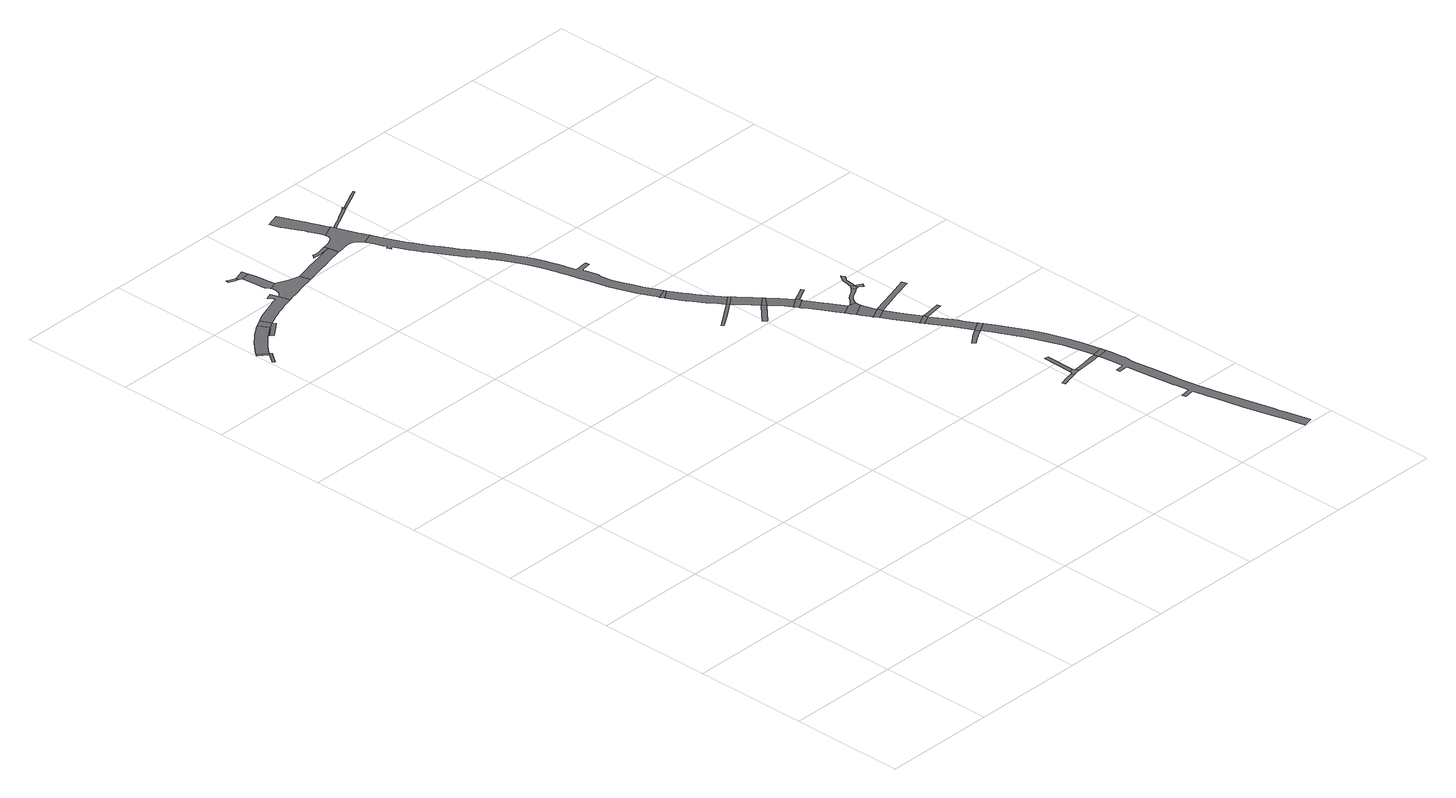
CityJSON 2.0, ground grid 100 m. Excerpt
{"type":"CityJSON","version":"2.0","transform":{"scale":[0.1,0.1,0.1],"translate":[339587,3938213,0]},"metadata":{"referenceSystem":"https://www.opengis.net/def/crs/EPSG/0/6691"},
"CityObjects":{
"road1":{"type":"Road","geometry":[{"type":"MultiSurface","lod":"1","boundaries":[[[0,1,2,3,4,5,6,7,8]]]}]},
"road2":{"type":"Road","geometry":[{"type":"MultiSurface","lod":"1","boundaries":[[[8,9,10,11,0]]]}]},
"road3":{"type":"Road","attributes":{"function":"2","RoadStructureAttribute.sectionType":"1"},"geometry":[{"type":"MultiSurface","lod":"1","boundaries":[[[12,13,14,15,16,17,18,19,20,21,22,23,24,10,9,25,26,27,28,29,30,31,32,33,34,35]]]}]},
"road4":{"type":"Road","geometry":[{"type":"MultiSurface","lod":"1","boundaries":[[[36,37,38,39,40,41,42,43,44]]]}]},
"road5":{"type":"Road","geometry":[{"type":"MultiSurface","lod":"1","boundaries":[[[45,46,12,36,44,47]]]}]},
"road6":{"type":"Road","attributes":{"function":"2","RoadStructureAttribute.sectionType":"1"},"geometry":[{"type":"MultiSurface","lod":"1","boundaries":[[[44,48,49,50,51,52,53,54,55,56,57,58,59,60,61,62,63,64,65,66,67,68,69,70,71,72,47]]]}]},
"road7":{"type":"Road","geometry":[{"type":"MultiSurface","lod":"1","boundaries":[[[73,74,75,76,77,78]]]}]},
"road8":{"type":"Road","attributes":{"RoadStructureAttribute.sectionType":"1"},"geometry":[{"type":"MultiSurface","lod":"1","boundaries":[[[79,80,81,82,83,84,85,86,87,88]]]}]},
"road9":{"type":"Road","geometry":[{"type":"MultiSurface","lod":"1","boundaries":[[[89,83,82,90,91,92,73,78]]]}]},
"road10":{"type":"Road","geometry":[{"type":"MultiSurface","lod":"1","boundaries":[[[93,94,88,87,95,96,97,98,99,100,101,102,103,104,58,57,105,106,107,108,109,110,111,112,113,114,115]]]}]},
"road11":{"type":"Road","attributes":{"function":"2","RoadStructureAttribute.sectionType":"1"},"geometry":[{"type":"MultiSurface","lod":"1","boundaries":[[[116,117,118,119,120,121,122,123,124,125,126,127,128,129,130,131,132,93,115]]]}]},
"road12":{"type":"Road","geometry":[{"type":"MultiSurface","lod":"1","boundaries":[[[133,134,135,136,137,138,139,140,141,142,143,144,145]]]}]},
"road13":{"type":"Road","geometry":[{"type":"MultiSurface","lod":"1","boundaries":[[[144,125,124,146,147,148,149,150,151,152,153,154,155,156,157,158,159,160,161,162,163,164,165,166,167,168,169,170,171,172,173,174,175,176,177,178,179,180,181,182,183,145]]]}]},
"road14":{"type":"Road","attributes":{"function":"2","RoadStructureAttribute.sectionType":"1"},"geometry":[{"type":"MultiSurface","lod":"1","boundaries":[[[184,185,186,187,188,189,190,191,192,193,171,170,194,195,196,197,198,199,200,201,202,203,204,205]]]}]},
"road15":{"type":"Road","geometry":[{"type":"MultiSurface","lod":"1","boundaries":[[[206,207,208,209,210,211,212,213,214,215,216,217,218,219,220,221,222,223,224,225,226,227,228,229,230,231,232,233,234,235,236,237,238,239,240,241,242,243,244,245,246,247,248,249,250,251,252,253,254,255,256,257,258,259,260,261,262,263,264,265,266,267,268,269,270,271,272,273,274,275,276,277,278,279,280,281,282,283,284,285,286,287,288,289,290,291,292,293,294,295,296,297,298,299,300,158,157]]]}]},
"road16":{"type":"Road","attributes":{"RoadStructureAttribute.sectionType":"1"},"geometry":[{"type":"MultiSurface","lod":"1","boundaries":[[[301,302,303,304,305,306,307,168,167,308,309,310,311,312,313,314,315]]]}]},
"road17":{"type":"Road","attributes":{"RoadStructureAttribute.sectionType":"1"},"geometry":[{"type":"MultiSurface","lod":"1","boundaries":[[[316,317,318,319,320,321,322,323,324,325]]]}]},
"road18":{"type":"Road","geometry":[{"type":"MultiSurface","lod":"1","boundaries":[[[254,253,326,327,328]]]}]},
"road19":{"type":"Road","geometry":[{"type":"MultiSurface","lod":"1","boundaries":[[[329,315,314,330,331,332]]]}]},
"road20":{"type":"Road","attributes":{"function":"2","RoadStructureAttribute.sectionType":"1"},"geometry":[{"type":"MultiSurface","lod":"1","boundaries":[[[327,333,334,335,336,337,338,325,339,340,341,342,343,344,345,328]]]}]},
"road21":{"type":"Road","attributes":{"RoadStructureAttribute.sectionType":"1"},"geometry":[{"type":"MultiSurface","lod":"1","boundaries":[[[346,347,348,349,350,351]]]}]},
"road22":{"type":"Road","geometry":[{"type":"MultiSurface","lod":"1","boundaries":[[[325,324,352,339]]]}]},
"road23":{"type":"Road","attributes":{"RoadStructureAttribute.sectionType":"1"},"geometry":[{"type":"MultiSurface","lod":"1","boundaries":[[[331,353,354,355,356,332]]]}]},
"road24":{"type":"Road","attributes":{"function":"2","RoadStructureAttribute.sectionType":"1"},"geometry":[{"type":"MultiSurface","lod":"1","boundaries":[[[357,358,352,324,359,360,346,361]]]}]},
"road25":{"type":"Road","geometry":[{"type":"MultiSurface","lod":"1","boundaries":[[[346,351,362,361]]]}]},
"road26":{"type":"Road","geometry":[{"type":"MultiSurface","lod":"1","boundaries":[[[363,364,365,366,367,368]]]}]},
"road27":{"type":"Road","attributes":{"function":"2","RoadStructureAttribute.sectionType":"1"},"geometry":[{"type":"MultiSurface","lod":"1","boundaries":[[[369,370,371,372,373,374,375,362,351]]]}]},
"road28":{"type":"Road","geometry":[{"type":"MultiSurface","lod":"1","boundaries":[[[376,377,372,371,378,379,380,381]]]}]},
"road29":{"type":"Road","attributes":{"function":"2","RoadStructureAttribute.sectionType":"1"},"geometry":[{"type":"MultiSurface","lod":"1","boundaries":[[[382,383,384,385,386,387,388,389,390,391,392,379,378]]]}]},
"road30":{"type":"Road","geometry":[{"type":"MultiSurface","lod":"1","boundaries":[[[393,394,363,368,395,396,397,398,399]]]}]},
"road31":{"type":"Road","attributes":{"RoadStructureAttribute.sectionType":"1"},"geometry":[{"type":"MultiSurface","lod":"1","boundaries":[[[398,400,401,399]]]}]},
"road32":{"type":"Road","geometry":[{"type":"MultiSurface","lod":"1","boundaries":[[[387,402,403,404,405,406,407,408,409,388]]]}]},
"road33":{"type":"Road","attributes":{"function":"2","RoadStructureAttribute.sectionType":"1"},"geometry":[{"type":"MultiSurface","lod":"1","boundaries":[[[410,411,405,404,412,413,414,415]]]}]},
"road34":{"type":"Road","geometry":[{"type":"MultiSurface","lod":"1","boundaries":[[[416,417,418,376,381]]]}]},
"road35":{"type":"Road","geometry":[{"type":"MultiSurface","lod":"1","boundaries":[[[419,410,415,420,421]]]}]},
"road36":{"type":"Road","attributes":{"RoadStructureAttribute.sectionType":"1"},"geometry":[{"type":"MultiSurface","lod":"1","boundaries":[[[422,423,424,425,426,427,428,429,430,431,432]]]}]},
"road37":{"type":"Road","attributes":{"function":"2","RoadStructureAttribute.sectionType":"1"},"geometry":[{"type":"MultiSurface","lod":"1","boundaries":[[[420,433,434,435,436,437,438,439,421]]]}]},
"road38":{"type":"Road","attributes":{"RoadStructureAttribute.sectionType":"1"},"geometry":[{"type":"MultiSurface","lod":"1","boundaries":[[[440,441,397,396,442,443,444,445]]]}]},
"road39":{"type":"Road","geometry":[{"type":"MultiSurface","lod":"1","boundaries":[[[437,436,446,447,448,449]]]}]},
"road40":{"type":"Road","attributes":{"function":"2","RoadStructureAttribute.sectionType":"1"},"geometry":[{"type":"MultiSurface","lod":"1","boundaries":[[[447,450,451,452,453,454,448]]]}]},
"road41":{"type":"Road","geometry":[{"type":"MultiSurface","lod":"1","boundaries":[[[455,456,457,458,459,460,461,462,463,464,465,466,467,468,469,470,471,472,473,474,475,476,477,478,479,480,481,482,483,484,485,486,487,488,489,490,491,492,493,494,495,496,497,498,499,500,501,502,503,504,505,506,507]]]}]},
"road42":{"type":"Road","attributes":{"RoadStructureAttribute.sectionType":"1"},"geometry":[{"type":"MultiSurface","lod":"1","boundaries":[[[508,509,510,511,512,513,514,515,516,517,518,519,520,521,522,523,524,525,526,527,528,529,408,407]]]}]},
"road43":{"type":"Road","geometry":[{"type":"MultiSurface","lod":"1","boundaries":[[[530,452,451,432,431,531,532]]]}]},
"road44":{"type":"Road","attributes":{"function":"2","RoadStructureAttribute.sectionType":"1"},"geometry":[{"type":"MultiSurface","lod":"1","boundaries":[[[531,533,534,535,536,537,538,539,540,541,542,543,544,545,546,547,548,549,550,551,552,553,554,555,556,557,558,532]]]}]},
"road45":{"type":"Road","geometry":[{"type":"MultiSurface","lod":"1","boundaries":[[[559,560,561,562,449,448]]]}]},
"road46":{"type":"Road","geometry":[{"type":"MultiSurface","lod":"1","boundaries":[[[444,455,507,563,547,546,445]]]}]},
"road47":{"type":"Road","geometry":[{"type":"MultiSurface","lod":"1","boundaries":[[[564,565,566,519,518,567,568,569]]]}]},
"road48":{"type":"Road","attributes":{"RoadStructureAttribute.sectionType":"1"},"geometry":[{"type":"MultiSurface","lod":"1","boundaries":[[[421,570,571,572,573,574,575,419]]]}]},
"road49":{"type":"Road","geometry":[{"type":"MultiSurface","lod":"1","boundaries":[[[576,577,578,569,568]]]}]},
"road50":{"type":"Road","attributes":{"RoadStructureAttribute.sectionType":"1"},"geometry":[{"type":"MultiSurface","lod":"1","boundaries":[[[579,580,581,582,583,584,585,586,587,588,589,590,591,564,569]]]}]}
},
"vertices":[
[88,6502,0],[87,6499,0],[76,6483,0],[28,6420,0],[44,6406,0],[64,6433,0],[90,6467,0],[114,6501,0],[107,6513,0],
[103,6521,0],[23,6583,0],[8,6564,0],
[325,6850,0],[293,6830,0],[261,6809,0],[228,6784,0],[195,6758,0],[171,6736,0],[160,6727,0],[147,6715,0],[118,6688,0],[109,6679,0],[87,6658,0],[61,6628,0],[29,6591,0],[107,6527,0],[137,6561,0],[161,6588,0],[188,6615,0],[215,6640,0],[238,6660,0],[260,6680,0],[290,6704,0],[319,6726,0],[347,6744,0],[379,6763,0],
[380,6762,0],[381,6759,0],[364,6747,0],[290,6689,0],[315,6665,0],[348,6689,0],[403,6731,0],[450,6766,0],[433,6794,0],
[367,6874,0],[334,6855,0],[388,6884,0],
[446,6801,0],[480,6818,0],[515,6832,0],[552,6847,0],[586,6860,0],[633,6876,0],[673,6889,0],[717,6902,0],[764,6915,0],[770,6917,0],[743,7016,0],[733,7048,0],[723,7080,0],[665,7057,0],[686,7037,0],[689,7031,0],[693,7015,0],[695,7001,0],[643,6986,0],[602,6972,0],[552,6956,0],[515,6941,0],[476,6925,0],[438,6910,0],[401,6891,0],
[715,7429,0],[687,7438,0],[635,7458,0],[632,7433,0],[681,7409,0],[704,7400,0],
[849,7224,0],[840,7295,0],[831,7357,0],[823,7401,0],[741,7383,0],[757,7245,0],[762,7174,0],[790,7137,0],[792,7133,0],[859,7159,0],
[737,7387,0],[815,7430,0],[807,7456,0],[727,7429,0],
[1065,7090,0],[973,7113,0],[794,7128,0],[794,7110,0],[794,7095,0],[793,7078,0],[790,7065,0],[788,7059,0],[780,7042,0],[770,7030,0],[762,7024,0],[758,7021,0],[782,6920,0],[815,6930,0],[846,6937,0],[877,6945,0],[911,6954,0],[937,6960,0],[1000,6976,0],[1058,6990,0],[1063,6991,0],[1088,6998,0],[1089,6998,0],
[1131,7009,0],[1191,7024,0],[1255,7041,0],[1320,7056,0],[1385,7072,0],[1447,7087,0],[1457,7089,0],[1491,7096,0],[1522,7107,0],[1506,7196,0],[1471,7189,0],[1426,7179,0],[1370,7166,0],[1298,7149,0],[1232,7133,0],[1167,7116,0],[1108,7101,0],
[1459,7225,0],[1420,7217,0],[1400,7214,0],[1385,7214,0],[1374,7215,0],[1359,7222,0],[1329,7189,0],[1350,7186,0],[1376,7184,0],[1401,7185,0],[1453,7191,0],[1504,7201,0],[1499,7234,0],
[1572,7113,0],[1594,7117,0],[1603,7119,0],[1628,7122,0],[1647,7125,0],[1662,7125,0],[1677,7121,0],[1697,7115,0],[1715,7106,0],[1730,7093,0],[1744,7078,0],[1760,7053,0],[1858,7092,0],[1846,7121,0],[1831,7159,0],[1829,7164,0],[1793,7252,0],[1787,7267,0],[1758,7337,0],[1757,7346,0],[1757,7350,0],[1758,7350,0],[1749,7369,0],[1747,7371,0],[1739,7388,0],[1627,7337,0],[1628,7326,0],[1628,7325,0],[1628,7307,0],[1624,7294,0],[1616,7282,0],[1604,7272,0],[1593,7265,0],[1577,7255,0],[1559,7247,0],[1551,7245,0],[1536,7241,0],[1518,7236,0],
[1461,7715,0],[1478,7670,0],[1483,7658,0],[1503,7616,0],[1514,7593,0],[1552,7525,0],[1564,7495,0],[1573,7472,0],[1584,7446,0],[1619,7363,0],[1732,7405,0],[1703,7473,0],[1680,7530,0],[1657,7585,0],[1631,7650,0],[1607,7704,0],[1599,7723,0],[1591,7742,0],[1575,7781,0],[1568,7793,0],[1566,7798,0],[1447,7757,0],
[1764,7045,0],[1784,6993,0],[1791,6976,0],[1817,6913,0],[1829,6885,0],[1826,6880,0],[1812,6875,0],[1828,6838,0],[1834,6847,0],[1842,6850,0],[1851,6850,0],[1878,6789,0],[1906,6729,0],[1911,6719,0],[1951,6648,0],[1961,6630,0],[1984,6590,0],[2017,6535,0],[2079,6426,0],[2083,6418,0],[2131,6344,0],[2171,6280,0],[2176,6273,0],[2210,6217,0],[2237,6172,0],[2238,6171,0],[2244,6160,0],[2288,6084,0],[2329,5995,0],[2367,5913,0],[2402,5827,0],[2422,5764,0],[2435,5720,0],[2442,5696,0],[2451,5661,0],[2469,5595,0],[2492,5501,0],[2517,5402,0],[2548,5275,0],[2549,5265,0],[2566,5216,0],[2570,5213,0],[2571,5209,0],[2579,5185,0],[2605,5112,0],[2637,5027,0],[2679,4933,0],[2712,4866,0],[2802,4908,0],[2772,4973,0],[2730,5065,0],[2698,5145,0],[2676,5208,0],[2675,5208,0],[2643,5296,0],[2619,5396,0],[2629,5429,0],[2600,5533,0],[2595,5553,0],[2602,5561,0],[2660,5574,0],[2690,5576,0],[2686,5612,0],[2657,5610,0],[2590,5600,0],[2578,5602,0],[2567,5608,0],[2546,5682,0],[2536,5718,0],[2528,5746,0],[2513,5798,0],[2492,5859,0],[2460,5950,0],[2420,6037,0],[2406,6066,0],[2376,6130,0],[2339,6196,0],[2324,6223,0],[2288,6281,0],[2261,6326,0],[2250,6343,0],[2228,6377,0],[2176,6459,0],[2173,6463,0],[2169,6470,0],[2149,6505,0],[2104,6585,0],[2057,6664,0],[2047,6680,0],[1996,6774,0],[1969,6831,0],[1942,6891,0],[1914,6953,0],[1901,6985,0],[1889,7015,0],
[1965,7482,0],[1906,7450,0],[1886,7439,0],[1862,7425,0],[1826,7407,0],[1792,7390,0],[1767,7377,0],[1776,7359,0],[1801,7372,0],[1835,7389,0],[1871,7408,0],[1979,7466,0],[1986,7469,0],[2004,7479,0],[1992,7503,0],
[2965,4410,0],[2855,4330,0],[2755,4263,0],[2736,4250,0],[2750,4229,0],[2774,4245,0],[2869,4309,0],[2979,4389,0],[2999,4402,0],[2981,4423,0],
[2708,4865,0],[2727,4830,0],[2812,4888,0],
[2001,7513,0],[2020,7487,0],[2021,7487,0],[2014,7501,0],
[2750,4785,0],[2781,4733,0],[2809,4683,0],[2839,4635,0],[2894,4550,0],[2948,4476,0],[3066,4490,0],[3036,4528,0],[2978,4610,0],[2925,4691,0],[2896,4739,0],[2869,4784,0],[2838,4838,0],
[3156,4219,0],[3146,4209,0],[2995,4059,0],[3023,4030,0],[3173,4180,0],[3180,4185,0],
[3083,4468,0],
[2187,7570,0],[2234,7594,0],[2228,7607,0],[2187,7587,0],
[3187,4341,0],[3106,4439,0],[3026,4373,0],[3110,4274,0],[3234,4283,0],
[3250,4264,0],
[4045,1816,0],[3968,1796,0],[3903,1779,0],[3910,1751,0],[3975,1768,0],[4052,1788,0],
[3236,4119,0],[3268,4074,0],[3303,4024,0],[3387,4081,0],[3353,4130,0],[3318,4181,0],[3308,4194,0],
[3401,4086,0],[3393,4081,0],[3328,3984,0],[3415,4040,0],[3414,4050,0],[3415,4059,0],
[3331,3980,0],[3336,3968,0],[3353,3942,0],[3430,3809,0],[3471,3735,0],[3505,3672,0],[3595,3721,0],[3519,3859,0],[3515,3865,0],[3451,3975,0],[3418,4033,0],
[4060,1829,0],[4056,1823,0],[4085,1796,0],[4119,1803,0],[4114,1832,0],[4096,1848,0],[4061,1849,0],
[4101,2110,0],[4066,2110,0],
[3507,3668,0],[3528,3630,0],[3548,3595,0],[3668,3662,0],[3666,3686,0],[3668,3707,0],[3611,3722,0],[3602,3719,0],
[3707,3527,0],[3674,3637,0],[3570,3555,0],[3603,3496,0],[3612,3479,0],[3614,3476,0],
[3535,4120,0],[3521,4146,0],[3491,4131,0],
[3714,3529,0],[3639,3431,0],[3729,3480,0],
[3943,2742,0],[3925,2729,0],[3907,2713,0],[3851,2671,0],[3859,2660,0],[3872,2643,0],[3879,2649,0],[3928,2685,0],[3963,2707,0],[4017,2739,0],[3997,2774,0],
[3688,3341,0],[3702,3317,0],[3750,3230,0],[3789,3158,0],[3878,3204,0],[3831,3290,0],[3788,3368,0],
[4295,1861,0],[4223,1847,0],[4208,1813,0],[4299,1821,0],[4364,1828,0],[4360,1868,0],
[3790,3156,0],[3809,3121,0],[3896,3170,0],[3891,3206,0],
[3928,2922,0],[4003,2781,0],[4089,2833,0],[4032,2939,0],[4016,2971,0],
[4372,1825,0],[4376,1799,0],[4391,1691,0],[4398,1609,0],[4393,1606,0],[4320,1599,0],[4323,1564,0],[4396,1571,0],[4402,1570,0],[4411,1505,0],[4415,1470,0],[4436,1300,0],[4455,1178,0],[4460,1145,0],[4466,1110,0],[4476,1045,0],[4484,1002,0],[4477,999,0],[4394,983,0],[4401,949,0],[4484,964,0],[4492,963,0],[4511,873,0],[4523,821,0],[4535,775,0],[4587,536,0],[4651,285,0],[4680,177,0],[4722,9,0],[4810,30,0],[4768,199,0],[4756,243,0],[4739,308,0],[4732,339,0],[4680,557,0],[4621,798,0],[4609,842,0],[4597,893,0],[4579,993,0],[4568,1059,0],[4554,1124,0],[4546,1192,0],[4530,1313,0],[4515,1424,0],[4504,1515,0],[4489,1611,0],[4493,1627,0],[4495,1649,0],[4493,1677,0],[4492,1684,0],[4489,1711,0],[4475,1811,0],[4469,1843,0],
[3673,3724,0],[3681,3739,0],[3696,3761,0],[3707,3773,0],[3722,3786,0],[3737,3795,0],[3763,3808,0],[3787,3821,0],[3800,3830,0],[3813,3839,0],[3816,3845,0],[3788,3867,0],[3784,3862,0],[3771,3850,0],[3750,3832,0],[3727,3820,0],[3708,3809,0],[3689,3794,0],[3675,3779,0],[3660,3759,0],[3645,3745,0],[3629,3731,0],
[4093,2825,0],[4024,2742,0],[4112,2792,0],
[4070,2660,0],[4104,2598,0],[4140,2528,0],[4160,2487,0],[4185,2436,0],[4218,2361,0],[4240,2306,0],[4273,2218,0],[4299,2138,0],[4316,2086,0],[4332,2027,0],[4343,1985,0],[4355,1929,0],[4364,1875,0],[4459,1893,0],[4456,1914,0],[4426,2050,0],[4394,2168,0],[4367,2251,0],[4333,2342,0],[4310,2400,0],[4309,2402,0],[4277,2479,0],[4232,2574,0],[4193,2646,0],[4158,2710,0],
[3952,3180,0],[4076,3201,0],[4070,3231,0],[3919,3210,0],
[4464,1868,0],
[3813,3903,0],[3806,3888,0],[3793,3874,0],[3835,3846,0],[3838,3846,0],[3844,3888,0],
[3737,3484,0],[3751,3490,0],[3959,3556,0],[4138,3610,0],[4126,3653,0],[3946,3599,0],
[3846,3845,0],[3883,3820,0],[3902,3854,0],
[3848,3904,0],[3852,3932,0],[3856,3955,0],[3856,3958,0],[3857,3965,0],[3858,3983,0],[3864,3991,0],[3890,4026,0],[3874,4053,0],[3833,3999,0],[3827,3972,0],[3823,3938,0],[3817,3912,0]
]}
